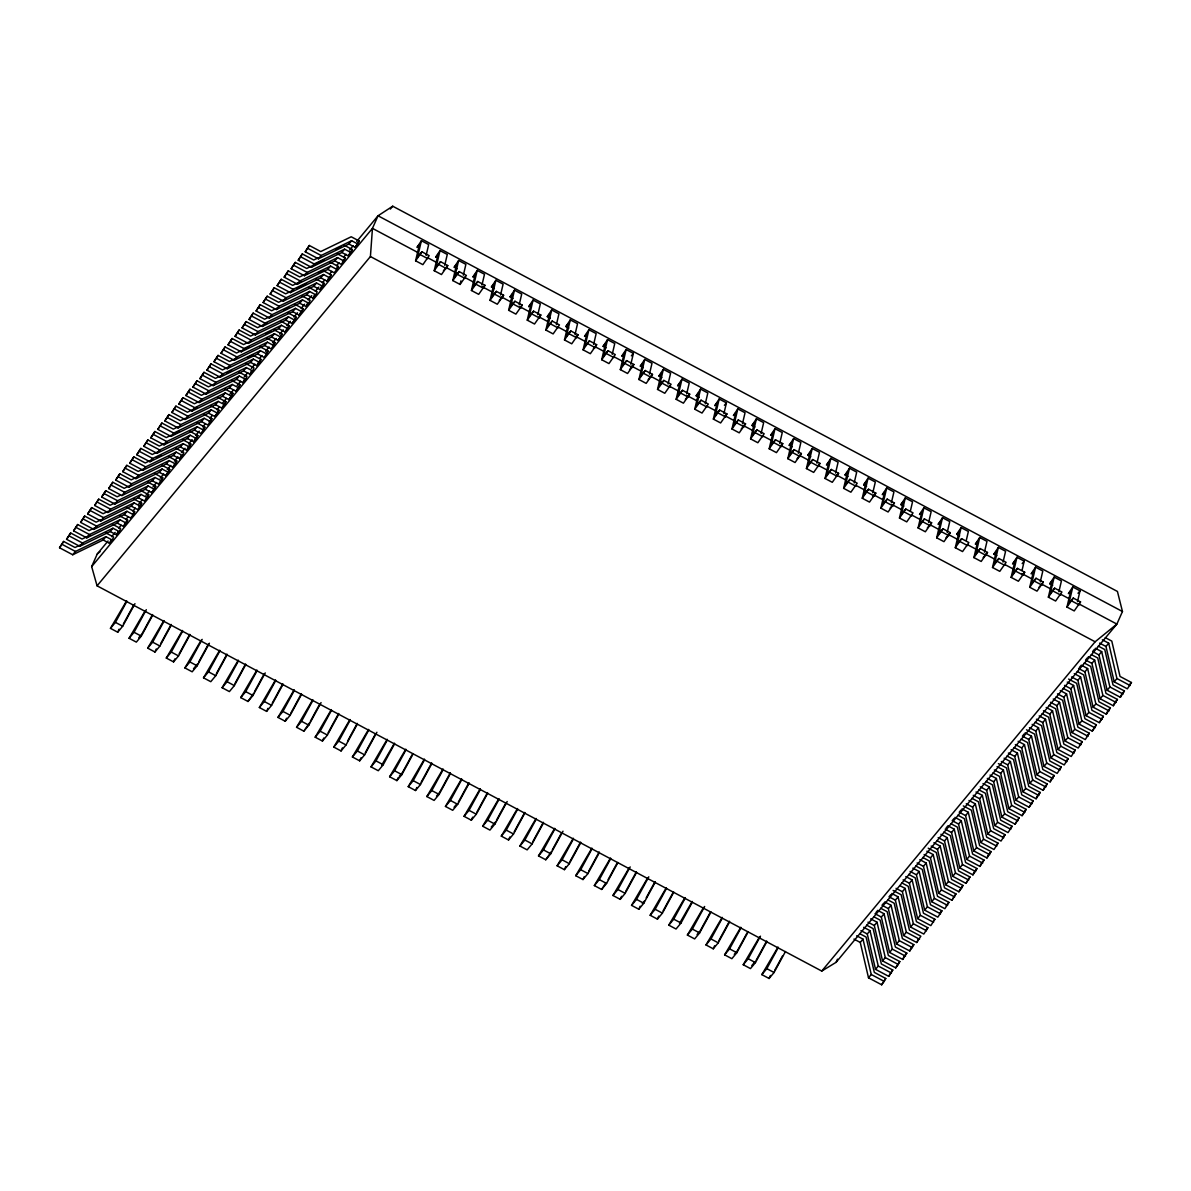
<?xml version="1.0" encoding="UTF-8"?>
<svg xmlns="http://www.w3.org/2000/svg" width="1191" height="1191" viewBox="0 0 1191 1191"><rect width="100%" height="100%" fill="white"/><g stroke="black" fill="none" stroke-linecap="round" stroke-linejoin="round"><path stroke-width="1.5" d="M97.067 585.823L370.416 256.541L372.455 228.359L378.038 215.779L392.717 206.207L1117.426 591.451L1122.458 611.504L1116.875 624.084L836.082 962.328L821.76 971.067L97.067 585.823L91.662 566.603L97.245 554.009L108.068 540.982M421.406 240.701L417.594 256.988L421.912 251.792L429.162 255.648L422.865 264.655L415.599 260.799L419.411 244.527L417.029 247.4L421.406 240.701L428.671 244.572L426.125 255.41M440.015 250.601L436.204 266.873L440.521 261.678L447.771 265.548L441.474 274.555L434.209 270.699L438.02 254.412L435.638 257.286L440.015 250.601L447.28 254.457L444.734 265.31M463.344 275.195L465.889 264.357L458.624 260.487L454.813 276.774L459.13 271.578L466.381 275.434L460.083 284.441L452.818 280.585L456.629 264.313L454.247 267.186L457.15 268.734M460.083 284.441L460.932 280.823M477.234 270.387L473.423 286.659L477.74 281.478L485.005 285.334L478.693 294.341L471.428 290.485L475.239 274.198L472.857 277.071L477.234 270.387L484.499 274.243L481.953 285.096M500.562 294.996L503.108 284.143L495.843 280.272L492.047 296.559L496.349 291.363L503.614 295.219L497.302 304.226L490.037 300.37L493.848 284.098L491.466 286.971L494.369 288.52M519.172 304.881L521.718 294.028L514.467 290.172L510.656 306.444L514.959 301.263L522.224 305.119L515.911 314.126L508.646 310.27L512.458 293.983L510.076 296.857L512.979 298.405M533.077 300.072L529.266 316.344L533.568 311.149L540.833 315.005L534.521 324.012L527.256 320.156L531.067 303.884L528.685 306.757L533.077 300.072L540.327 303.928L537.796 314.781M556.405 324.667L558.936 313.814L551.686 309.958L547.875 326.23L552.177 321.049L559.442 324.905L553.13 333.912L545.88 330.056L549.676 313.769L547.294 316.657L550.197 318.191M575.015 334.567L577.546 323.714L570.295 319.858L566.484 336.13L570.787 330.934L578.052 334.79L571.74 343.797L564.489 339.941L568.301 323.669L565.904 326.542L568.807 328.091M588.905 329.743L585.094 346.015L589.396 340.834L596.661 344.69L590.349 353.697L583.099 349.841L586.91 333.554L584.513 336.443L588.905 329.743L596.155 333.599L593.624 344.452M612.234 354.352L614.764 343.499L607.514 339.643L603.703 355.915L608.02 350.72L615.271 354.576L608.958 363.583L601.708 359.727L605.519 343.455L603.122 346.328L606.025 347.876M626.124 349.529L622.312 365.816L626.63 360.62L633.88 364.476L627.568 373.483L620.317 369.627L624.129 353.355L621.732 356.228L626.124 349.529L633.389 353.385L630.843 364.238M649.452 374.138L651.998 363.285L644.733 359.429L640.922 375.701L645.239 370.505L652.489 374.361L646.177 383.383L638.927 379.512L642.738 363.24L640.356 366.113L643.259 367.662M668.062 384.023L670.607 373.17L663.342 369.314L659.531 385.601L663.849 380.405L671.099 384.261L664.801 393.268L657.536 389.412L661.347 373.14L658.965 376.014L661.868 377.547M681.952 379.214L678.141 395.486L682.458 390.291L689.708 394.161L683.411 403.168L676.146 399.298L679.957 383.026L677.575 385.899L681.952 379.214L689.217 383.07L686.671 393.923M705.28 403.809L707.826 392.956L700.561 389.1L696.75 405.387L701.067 400.191L708.317 404.047L702.02 413.054L694.755 409.198L698.566 392.926L696.184 395.799L699.087 397.332M719.17 399L715.359 415.272L719.677 410.076L726.942 413.947L720.629 422.954L713.364 419.098L717.176 402.811L714.794 405.684L719.17 399L726.436 402.856L723.89 413.709M737.78 408.885L733.984 425.172L738.286 419.976L745.551 423.832L739.239 432.839L731.974 428.983L735.785 412.711L733.403 415.585L737.78 408.885L745.045 412.756L742.499 423.594M761.109 433.494L763.654 422.641L756.404 418.785L752.593 435.057L756.895 429.877L764.16 433.732L757.848 442.739L750.583 438.884L754.394 422.597L752.012 425.47L754.915 427.018M775.013 428.671L771.202 444.958L775.505 439.762L782.77 443.618L776.458 452.625L769.192 448.769L773.004 432.497L770.622 435.37L775.013 428.671L782.264 432.541L779.733 443.394M798.342 453.28L800.873 442.427L793.623 438.571L789.812 454.843L794.114 449.662L801.379 453.518L795.067 462.525L787.817 458.669L791.613 442.382L789.231 445.255L792.134 446.804M816.952 463.18L819.482 452.327L812.232 448.471L808.421 464.743L812.724 459.547L819.989 463.403L813.676 472.41L806.426 468.554L810.237 452.282L807.84 455.156L810.743 456.704M830.842 458.356L827.03 474.628L831.333 469.448L838.598 473.303L832.286 482.31L825.035 478.454L828.847 462.168L826.45 465.056L830.842 458.356L838.092 462.212L835.561 473.065M854.17 482.965L856.701 472.112L849.451 468.257L845.64 484.529L849.957 479.333L857.207 483.189L850.895 492.196L843.645 488.34L847.456 472.068L845.059 474.941L847.962 476.489M872.78 492.851L875.325 481.998L868.06 478.142L864.249 494.414L868.567 489.233L875.817 493.089L869.504 502.096L862.254 498.24L866.065 481.953L863.669 484.841L866.572 486.375M886.67 488.042L882.859 504.314L887.176 499.118L894.426 502.974L888.114 511.981L880.864 508.125L884.675 491.853L882.293 494.727L886.67 488.042L893.935 491.898L891.389 502.751M910.43 510.835L912.544 501.783L905.279 497.927L901.468 514.214L905.785 509.019L913.035 512.874L906.738 521.881L899.473 518.025L903.284 501.753L900.902 504.627L903.805 506.16M923.888 507.828L920.077 524.1L924.395 518.904L931.645 522.76L925.347 531.781L918.082 527.911L921.894 511.639L919.512 514.512L923.888 507.828L931.154 511.683L928.608 522.536M942.498 517.713L938.687 534L943.004 528.804L950.254 532.66L943.957 541.667L936.692 537.811L940.503 521.539L938.121 524.412L942.498 517.713L949.763 521.569L947.217 532.422M966.258 540.506L968.372 531.469L961.107 527.613L957.296 543.885L961.613 538.689L968.878 542.56L962.566 551.567L955.301 547.696L959.112 531.424L956.73 534.297L959.633 535.846M979.717 537.498L975.92 553.785L980.223 548.589L987.488 552.445L981.176 561.452L973.91 557.596L977.722 541.324L975.34 544.198L979.717 537.498L986.982 541.354L984.436 552.207M1003.045 562.107L1005.591 551.254L998.341 547.398L994.53 563.671L998.832 558.475L1006.097 562.346L999.785 571.352L992.52 567.497L996.331 551.21L993.949 554.083L996.852 555.631M1016.95 557.284L1013.139 573.571L1017.442 568.375L1024.707 572.231L1018.394 581.238L1011.129 577.382L1014.94 561.11L1012.558 563.983L1016.95 557.284L1024.2 561.155L1022.086 570.191M1035.56 567.184L1031.748 583.456L1036.051 578.275L1043.316 582.131L1037.004 591.138L1029.753 587.282L1033.55 570.995L1031.168 573.868L1035.56 567.184L1042.81 571.04L1040.279 581.893M1058.888 591.793L1061.419 580.94L1054.169 577.069L1050.358 593.356L1054.66 588.16L1061.925 592.016L1055.613 601.023L1048.363 597.167L1052.174 580.895L1049.777 583.769L1052.68 585.317M1072.778 586.969L1068.967 603.241L1073.27 598.061L1080.535 601.917L1074.222 610.923L1066.972 607.068L1070.783 590.781L1068.387 593.654L1072.778 586.969L1080.029 590.825L1077.498 601.678M105.508 532.734L113.592 537.022L112.252 540.044L105.925 536.679L103.185 539.985L72.725 554.768L59.55 547.756L63.629 541.443L75.048 547.518L83.072 543.617M59.55 547.756L63.629 541.443M112.535 524.278L120.604 528.566L119.279 531.588L112.951 528.223L110.212 531.528L79.752 546.312L66.577 539.3L70.641 532.987L82.075 539.061L90.084 535.161M66.577 539.3L70.641 532.987M119.547 515.822L127.631 520.11L126.291 523.132L119.963 519.767L117.224 523.072L86.764 537.856L73.589 530.844L77.668 524.531L89.087 530.605L97.111 526.705M73.589 530.844L77.668 524.531M126.574 507.366L134.643 511.654L133.318 514.676L126.99 511.311L124.251 514.616L93.791 529.399L80.616 522.387L84.68 516.075L96.114 522.149L100.922 519.812M80.616 522.387L84.68 516.075M133.586 498.91L141.669 503.197L140.33 506.22L134.002 502.855L131.263 506.16L100.803 520.943L87.628 513.931L91.707 507.619L103.126 513.693L107.934 511.356M87.628 513.931L91.707 507.619M140.612 490.454L148.696 494.741L147.356 497.764L141.029 494.399L138.29 497.704L107.83 512.487L94.655 505.475L98.719 499.163L110.153 505.237L114.961 502.9M94.655 505.475L98.719 499.163M147.624 481.998L155.708 486.285L154.368 489.307L148.041 485.943L145.302 489.248L114.842 504.031L101.667 497.019L105.746 490.707L117.165 496.781L120.38 495.218M101.667 497.019L105.746 490.707M154.651 473.542L162.735 477.829L161.395 480.851L155.068 477.487L152.329 480.792L121.869 495.575L108.694 488.563L112.758 482.251L124.192 488.325L130.608 485.213M108.694 488.563L112.758 482.251M161.678 465.085L169.747 469.373L168.407 472.395L162.08 469.031L159.341 472.336L128.881 487.119L115.706 480.107L119.785 473.795L131.204 479.869L137.62 476.757M115.706 480.107L119.785 473.795M168.69 456.629L176.774 460.917L175.434 463.939L169.107 460.575L166.368 463.88L135.908 478.663L122.733 471.651L126.812 465.339L138.23 471.413L144.647 468.301M122.733 471.651L126.812 465.339M175.717 448.173L183.786 452.461L182.446 455.483L176.119 452.118L173.38 455.424L142.92 470.207L129.745 463.195L133.824 456.882L145.257 462.957L153.267 459.056M129.745 463.195L133.824 456.882M182.729 439.717L190.813 444.005L189.473 447.027L183.146 443.662L180.407 446.967L149.947 461.751L136.771 454.739L140.851 448.426L152.269 454.5L160.279 450.6M136.771 454.739L140.851 448.426M189.756 431.261L197.825 435.549L196.485 438.571L190.158 435.206L187.419 438.511L156.959 453.295L143.783 446.283L147.863 439.97L159.296 446.044L167.306 442.144M143.783 446.283L147.863 439.97M196.768 422.805L204.852 427.093L203.512 430.115L197.185 426.75L194.446 430.055L163.986 444.839L150.81 437.826L154.89 431.514L166.308 437.588L171.117 435.251M150.81 437.826L154.89 431.514M203.795 414.349L211.864 418.637L210.524 421.659L204.197 418.294L201.458 421.599L170.998 436.382L157.822 429.37L161.902 423.058L173.335 429.132L178.144 426.795M157.822 429.37L161.902 423.058M103.185 539.985L109.512 543.349L110.852 540.327M210.807 405.893L218.891 410.18L217.551 413.203L211.224 409.838L208.485 413.143L178.025 427.926L164.849 420.914L168.928 414.602L180.347 420.676L185.156 418.339M164.849 420.914L168.928 414.602M110.212 531.528L116.539 534.893L117.879 531.871M217.834 397.437L225.903 401.724L224.563 404.746L218.236 401.382L215.497 404.687L185.037 419.47L171.861 412.458L175.94 406.146L187.374 412.22L196.991 407.545M171.861 412.458L175.94 406.146M117.224 523.072L123.551 526.437L124.891 523.415M224.846 388.981L232.93 393.268L231.59 396.29L225.263 392.926L222.523 396.231L192.064 411.014L178.888 404.002L182.967 397.69L194.386 403.764L200.803 400.652M178.888 404.002L182.967 397.69M231.873 380.524L239.942 384.812L238.602 387.834L232.275 384.47L229.535 387.775L199.076 402.558L185.9 395.546L189.979 389.234L201.413 395.308L207.815 392.196M185.9 395.546L189.979 389.234M238.885 372.068L246.969 376.356L245.629 379.378L239.302 376.014L236.562 379.319L206.103 394.102L192.927 387.09L197.006 380.778L208.425 386.852L214.842 383.74M192.927 387.09L197.006 380.778M138.29 497.704L144.617 501.069L148.696 494.741M245.912 363.612L253.981 367.9L252.641 370.922L246.314 367.557L243.589 370.863L213.129 385.646L199.939 378.634L204.018 372.321L215.452 378.396L223.461 374.495M199.939 378.634L204.018 372.321M145.302 489.248L151.629 492.612L155.708 486.285M248.115 357.494L252.924 355.156L261.008 359.444L259.668 362.466L253.341 359.101L250.601 362.406L220.141 377.19L206.966 370.178L211.045 363.865L222.464 369.939L230.488 366.039M206.966 370.178L211.045 363.865M152.329 480.792L158.656 484.156L162.735 477.829M259.951 346.7L268.02 350.988L266.695 354.01L260.353 350.645L257.628 353.95L227.168 368.734L213.993 361.722L218.057 355.409L229.491 361.483L237.5 357.583M213.993 361.722L218.057 355.409M159.341 472.336L165.668 475.7L169.747 469.373M266.963 338.244L275.047 342.532L273.707 345.554L267.38 342.189L264.64 345.494L234.18 360.278L221.005 353.265L225.084 346.953L236.503 353.027L241.311 350.69M221.005 353.265L225.084 346.953M166.368 463.88L172.695 467.244L176.774 460.917M273.99 329.788L282.059 334.076L280.734 337.098L274.406 333.733L271.667 337.038L241.207 351.821L228.032 344.809L232.096 338.497L243.53 344.571L248.338 342.234M228.032 344.809L232.096 338.497M173.38 455.424L179.707 458.788L181.047 455.766M281.002 321.332L289.085 325.619L287.746 328.642L281.418 325.277L278.679 328.582L248.219 343.365L235.044 336.353L239.123 330.041L250.542 336.115L255.35 333.778M235.044 336.353L239.123 330.041M180.407 446.967L186.734 450.332L188.074 447.31M288.028 312.876L296.112 317.163L294.772 320.185L288.445 316.821L285.706 320.126L255.246 334.909L242.071 327.897L246.135 321.585L257.569 327.659L267.186 322.984M242.071 327.897L246.135 321.585M134.97 603.658L122.688 626.228L117.73 632.213L110.465 628.357L126.633 600.8M187.419 438.511L193.746 441.876L195.086 438.854M295.04 304.42L303.124 308.707L301.785 311.729L295.457 308.365L292.718 311.67L262.258 326.453L249.083 319.441L253.162 313.129L264.581 319.203L270.997 316.091M249.083 319.441L253.162 313.129M302.067 295.964L310.151 300.251L308.811 303.273L302.484 299.909L299.745 303.214L269.285 317.997L256.11 310.985L260.174 304.673L271.608 310.747L278.024 307.635M256.11 310.985L260.174 304.673M309.079 287.507L317.163 291.795L315.823 294.817L309.496 291.453L306.757 294.758L276.297 309.541L263.122 302.529L267.201 296.217L278.62 302.291L285.036 299.179M117.73 632.213L119.055 629.205M263.122 302.529L267.201 296.217M208.485 413.143L214.812 416.508L218.891 410.18M316.106 279.051L324.19 283.339L322.85 286.361L316.523 282.996L313.784 286.302L283.324 301.085L270.149 294.073L274.228 287.76L285.646 293.835L293.656 289.949M270.149 294.073L274.228 287.76M215.497 404.687L221.824 408.051L225.903 401.724M318.31 272.933L323.133 270.595L331.202 274.883L329.862 277.905L323.535 274.54L320.796 277.845L290.336 292.629L277.161 285.617L281.24 279.304L292.673 285.378L300.683 281.493M277.161 285.617L281.24 279.304M222.523 396.231L228.851 399.595L232.93 393.268M330.145 262.139L338.229 266.427L336.889 269.449L330.562 266.084L327.823 269.389L297.363 284.173L284.187 277.161L288.267 270.848L299.685 276.922L307.695 273.037M284.187 277.161L288.267 270.848M229.535 387.775L235.878 391.139L239.942 384.812M337.172 253.683L345.241 257.971L343.901 260.993L337.574 257.628L334.835 260.933L304.375 275.716L291.2 268.704L295.279 262.392L306.712 268.466L311.521 266.129M291.2 268.704L295.279 262.392M152.701 615.166L141.297 636.128L136.34 642.113L129.075 638.257L145.242 610.685M236.562 379.319L242.89 382.683L244.229 379.661M344.184 245.227L352.268 249.514L350.928 252.537L344.601 249.172L341.862 252.477L311.402 267.26L298.226 260.248L302.306 253.936L313.724 260.01L318.533 257.673M298.226 260.248L302.306 253.936M243.589 370.863L249.916 374.227L251.241 371.205M305.238 251.792L309.318 245.48L320.751 251.554L351.211 236.771L359.28 241.058L355.201 247.386L348.874 244.021L318.414 258.804L305.238 251.792L309.318 245.48M250.601 362.406L256.928 365.771L258.268 362.749M271.667 337.038L277.994 340.403L282.059 334.076M278.679 328.582L285.006 331.947L289.085 325.619M171.31 625.052L159.922 646.013L154.949 652.013L147.684 648.142L163.852 620.585M285.706 320.126L292.033 323.49L296.112 317.163M292.718 311.67L299.045 315.034L303.124 308.707M299.745 303.214L306.072 306.578L307.412 303.556M154.949 652.013L156.289 648.991M306.757 294.758L313.084 298.122L314.424 295.1M313.784 286.302L320.111 289.666L321.451 286.644M320.796 277.845L327.123 281.21L328.463 278.188M189.92 634.952L178.531 655.913L173.558 661.898L166.293 658.042L182.461 630.486M341.862 252.477L348.189 255.842L352.268 249.514M355.201 247.386L359.28 241.058M173.558 661.898L174.898 658.876M209.408 643.229L197.14 665.799L192.168 671.798L184.903 667.928L201.071 640.371M227.139 654.737L215.75 675.699L210.777 681.684L203.512 677.828L219.68 650.271M245.748 664.623L234.359 685.599L229.387 691.584L222.121 687.713L238.289 660.156M415.599 260.799L421.912 251.792M265.236 672.915L252.968 695.484L247.996 701.469L240.746 697.613L256.914 670.057M434.209 270.699L440.521 261.678M247.996 701.469L253.653 693.266M282.967 684.423L271.578 705.385L266.605 711.369L259.355 707.514L275.523 679.942M454.247 267.186L458.624 260.487M452.818 280.585L459.13 271.578M266.605 711.369L267.945 708.347M301.591 694.308L290.187 715.27L285.215 721.255L277.965 717.399L294.132 689.842M471.428 290.485L477.74 281.478M285.215 721.255L286.555 718.233M491.466 286.971L495.843 280.272M321.064 702.586L308.797 725.17L303.824 731.155L296.574 727.299L312.742 699.727M490.037 300.37L496.349 291.363M303.824 731.155L309.481 722.937M510.076 296.857L514.467 290.172M338.81 714.094L327.406 735.055L322.433 741.04L315.183 737.184L331.351 709.628M508.646 310.27L514.959 301.263M322.433 741.04L323.773 738.018M357.419 723.994L346.015 744.956L341.043 750.94L333.793 747.085L349.96 719.513M527.256 320.156L533.568 311.149M341.043 750.94L342.383 747.918M547.294 316.657L551.686 309.958M376.907 732.271L364.625 754.841L359.667 760.826L352.402 756.97L368.57 729.413M545.88 330.056L552.177 321.049M359.667 760.826L360.992 757.804M565.904 326.542L570.295 319.858M394.638 743.78L383.234 764.741L378.276 770.726L371.011 766.87L387.179 739.298M564.489 339.941L570.787 330.934M413.247 753.665L401.858 774.626L396.886 780.611L389.621 776.755L405.789 749.199M583.099 349.841L589.396 340.834M396.886 780.611L398.226 777.604M603.122 346.328L607.514 339.643M431.857 763.565L420.468 784.527L415.495 790.511L408.23 786.655L424.398 759.084M601.708 359.727L608.02 350.72M415.495 790.511L416.835 787.489M450.466 773.45L439.077 794.412L434.105 800.412L426.84 796.541L443.007 768.984M620.317 369.627L626.63 360.62M640.356 366.113L644.733 359.429M469.075 783.35L457.686 804.312L452.714 810.297L445.449 806.441L461.617 778.884M638.927 379.512L645.239 370.505M487.685 793.236L476.296 814.197L471.323 820.197L464.058 816.326L480.226 788.77M658.965 376.014L663.342 369.314M657.536 389.412L663.849 380.405M471.323 820.197L472.663 817.175M507.172 801.528L494.905 824.098L489.933 830.082L482.683 826.226L498.85 798.67M676.146 399.298L682.458 390.291M696.184 395.799L700.561 389.1M524.903 813.021L513.515 833.998L508.542 839.983L501.292 836.112L517.46 808.555M694.755 409.198L701.067 400.191M508.542 839.983L509.882 836.96M543.528 822.921L532.124 843.883L527.151 849.868L519.901 846.012L536.069 818.455M713.364 419.098L719.677 410.076M563.001 831.199L550.733 853.783L545.761 859.768L538.511 855.912L554.678 828.341M731.974 428.983L738.286 419.976M545.761 859.768L551.418 851.55M752.012 425.47L756.404 418.785M580.746 842.707L569.343 863.669L564.37 869.653L557.12 865.797L573.288 838.241M750.583 438.884L756.895 429.877M564.37 869.653L565.71 866.631M599.356 852.607L587.952 873.569L582.98 879.553L575.729 875.698L591.897 848.126M769.192 448.769L775.505 439.762M582.98 879.553L584.319 876.531M789.231 445.255L793.623 438.571M617.965 862.492L606.561 883.454L601.604 889.439L594.339 885.583L610.507 858.026M787.817 458.669L794.114 449.662M601.604 889.439L606.174 882.531M807.84 455.156L812.232 448.471M636.575 872.393L625.171 893.354L620.213 899.339L612.948 895.483L629.116 867.911M806.426 468.554L812.724 459.547M620.213 899.339L621.553 896.317M655.184 882.278L643.795 903.24L638.823 909.224L631.558 905.368L647.725 877.812M825.035 478.454L831.333 469.448M638.823 909.224L640.163 906.202M845.059 474.941L849.451 468.257M673.793 892.178L662.404 913.14L657.432 919.124L650.167 915.269L666.335 887.697M843.645 488.34L849.957 479.333M657.432 919.124L658.772 916.102M692.403 902.063L681.014 923.025L676.041 929.01L668.776 925.154L684.944 897.597M863.669 484.841L868.06 478.142M862.254 498.24L868.567 489.233M711.012 911.964L699.623 932.925L694.651 938.91L687.386 935.054L703.553 907.482M880.864 508.125L887.176 499.118M900.902 504.627L905.279 497.927M729.621 921.849L718.233 942.81L713.26 948.81L705.995 944.939L722.163 917.383M899.473 518.025L905.785 509.019M713.26 948.81L714.6 945.788M748.231 931.749L736.842 952.711L731.87 958.695L724.619 954.84L740.787 927.283M918.082 527.911L924.395 518.904M766.84 941.634L755.451 962.596L750.479 968.596L743.229 964.725L759.396 937.168M936.692 537.811L943.004 528.804M956.73 534.297L961.107 527.613M785.465 951.535L774.061 972.496L769.088 978.481L761.838 974.625L778.006 947.068M955.301 547.696L961.613 538.689M769.088 978.481L770.428 975.459M973.91 557.596L980.223 548.589M993.949 554.083L998.341 547.398M992.52 567.497L998.832 558.475M836.082 962.328L837.481 959.187M1011.129 577.382L1017.442 568.375M1029.753 587.282L1036.051 578.275M1049.777 583.769L1054.169 577.069M1048.363 597.167L1054.66 588.16M853.932 939.074L860.259 942.438L868.507 977.796L881.682 984.793L885.762 978.481L874.328 972.407L866.095 937.049L859.634 933.61M881.682 984.793L885.762 978.481M860.959 930.618L867.286 933.982L875.519 969.34L888.694 976.337L892.774 970.025L881.355 963.951L873.107 928.593L866.646 925.154M888.694 976.337L892.774 970.025M867.971 922.162L874.298 925.526L882.546 960.884L895.721 967.881L899.8 961.569L888.367 955.495L880.134 920.137L873.673 916.698M895.721 967.881L899.8 961.569M874.998 913.705L881.325 917.07L889.558 952.428L902.733 959.425L904.073 956.403M902.733 959.425L906.813 953.113L895.394 947.039L887.146 911.681L880.685 908.242M883.841 903.046L882.01 905.249L888.337 908.614L896.585 943.972L909.76 950.969L911.1 947.947M909.76 950.969L913.839 944.657L902.406 938.582L894.173 903.225L887.712 899.786M890.853 894.59L889.037 896.793L895.364 900.158L903.597 935.516L916.772 942.513L918.112 939.491M916.772 942.513L920.851 936.2L909.433 930.126L901.185 894.769L893.116 890.466M1066.972 607.068L1073.27 598.061M896.049 888.337L902.376 891.702L910.624 927.06L923.799 934.057L927.878 927.744L916.445 921.67L908.212 886.312L901.751 882.873M903.076 879.881L909.403 883.246L917.636 918.603L930.826 925.601L934.89 919.288L923.472 913.214L915.224 877.856L908.763 874.417M910.088 871.425L916.415 874.79L924.663 910.147L937.838 917.144L941.917 910.832L930.484 904.758L922.251 869.4L915.79 865.961M917.115 862.969L923.442 866.333L931.69 901.691L944.865 908.688L948.929 902.376L937.511 896.302L929.263 860.944L922.802 857.505M924.127 854.513L930.454 857.877L938.702 893.235L951.877 900.232L955.956 893.92L944.523 887.846L936.29 852.488L928.206 848.186M951.877 900.232L955.956 893.92M931.154 846.057L937.481 849.421L945.728 884.779L958.904 891.776L962.968 885.464L951.549 879.39L943.302 844.032L936.841 840.593M958.904 891.776L962.968 885.464M938.166 837.601L944.493 840.965L952.74 876.323L965.916 883.32L969.995 877.008L958.561 870.934L950.329 835.576L943.868 832.137M965.916 883.32L969.995 877.008M945.192 829.144L951.52 832.509L959.767 867.867L972.943 874.864L974.283 871.842M972.943 874.864L977.007 868.552L965.588 862.478L957.341 827.12L950.88 823.681M954.036 818.485L952.219 820.688L958.547 824.053L966.779 859.411L979.955 866.408L981.295 863.386M979.955 866.408L984.034 860.096L972.615 854.021L964.368 818.664L957.906 815.225M961.063 810.029L959.231 812.232L965.559 815.597L973.806 850.955L986.982 857.952L988.322 854.93M986.982 857.952L991.061 851.639L979.627 845.565L971.38 810.208L963.311 805.92M966.258 803.776L972.585 807.141L980.818 842.499L993.994 849.496L998.073 843.183L986.654 837.109L978.407 801.751L971.945 798.312M973.27 795.32L979.597 798.685L987.845 834.042L1001.021 841.04L1005.1 834.727L993.666 828.653L985.419 793.295L978.957 789.856M980.297 786.864L986.624 790.228L994.857 825.586L1008.033 832.583L1012.112 826.271L1000.693 820.197L992.445 784.839L985.984 781.4M987.309 778.408L993.636 781.772L1001.884 817.13L1015.06 824.127L1019.139 817.815L1007.705 811.741L999.472 776.383L992.996 772.944M1015.06 824.127L1019.139 817.815M994.336 769.952L1000.663 773.316L1008.896 808.674L1022.072 815.671L1026.151 809.359L1014.732 803.285L1006.484 767.927L998.4 763.639M1022.072 815.671L1026.151 809.359M1001.348 761.496L1007.675 764.86L1015.923 800.218L1029.098 807.215L1033.178 800.903L1021.744 794.829L1013.511 759.471L1007.05 756.032M1029.098 807.215L1033.178 800.903M1008.375 753.04L1014.702 756.404L1022.935 791.762L1036.11 798.759L1037.45 795.737M1036.11 798.759L1040.19 792.447L1028.771 786.373L1020.523 751.015L1014.062 747.576M1015.387 744.583L1021.714 747.948L1029.962 783.306L1043.137 790.303L1044.477 787.281M1043.137 790.303L1047.217 783.991L1035.783 777.917L1027.55 742.559L1021.089 739.12M1024.23 733.924L1022.414 736.127L1028.741 739.492L1036.974 774.85L1050.149 781.847L1051.489 778.825M1050.149 781.847L1054.229 775.535L1042.81 769.46L1034.562 734.103L1026.493 729.815M1029.426 727.671L1035.753 731.036L1044.001 766.394L1057.176 773.391L1061.255 767.078L1049.822 761.004L1041.589 725.647L1035.128 722.208M1036.453 719.215L1042.78 722.58L1051.013 757.938L1064.188 764.935L1068.267 758.622L1056.849 752.548L1048.601 717.19L1042.14 713.751M1043.465 710.759L1049.792 714.124L1058.04 749.481L1071.215 756.479L1075.294 750.166L1063.861 744.092L1055.628 708.734L1049.167 705.295M1050.492 702.303L1056.819 705.668L1065.052 741.025L1078.242 748.022L1082.306 741.71L1070.888 735.636L1062.64 700.278L1056.179 696.839M1057.504 693.847L1063.831 697.211L1072.079 732.569L1085.254 739.566L1089.333 733.254L1077.9 727.18L1069.667 691.822L1063.206 688.383M1064.531 685.391L1070.858 688.755L1079.106 724.113L1092.281 731.11L1096.345 724.798L1084.927 718.724L1076.679 683.366L1068.61 679.078M1092.281 731.11L1096.345 724.798M1071.543 676.935L1077.87 680.299L1086.118 715.657L1099.293 722.654L1103.372 716.342L1091.939 710.268L1083.706 674.91L1077.245 671.471M1099.293 722.654L1103.372 716.342M1078.57 668.479L1084.897 671.843L1093.144 707.201L1106.32 714.198L1107.66 711.176M1106.32 714.198L1110.384 707.886L1098.965 701.812L1090.718 666.454L1084.257 663.015M1087.413 657.819L1085.582 660.022L1091.909 663.387L1100.156 698.745L1113.332 705.742L1114.672 702.72M1113.332 705.742L1117.411 699.43L1105.977 693.356L1097.745 657.998L1091.284 654.559M1094.44 649.363L1092.609 651.566L1098.936 654.931L1107.183 690.289L1120.359 697.286L1121.699 694.279M1120.359 697.286L1124.423 690.974L1113.004 684.899L1104.757 649.542L1098.296 646.103M1099.621 643.11L1105.963 646.475L1114.195 681.833L1127.371 688.83L1131.45 682.517L1120.031 676.443L1111.784 641.086L1105.322 637.647M110.465 628.357L115.438 622.372L126.827 601.41M123.373 624.01L133.898 604.656M129.075 638.257L134.047 632.272L146.314 609.688M152.508 614.556L141.982 633.895L138.751 637.795M147.684 648.142L152.656 642.157L164.045 621.196M160.591 643.795L171.117 624.441M166.293 658.042L171.266 652.058L182.67 631.096M179.201 653.68L189.726 634.341M184.903 667.928L189.875 661.943L202.157 639.373M198.689 661.973L208.336 644.227M203.512 677.828L208.485 671.843L219.888 650.881M216.42 673.466L226.945 654.127M222.121 687.713L227.094 681.728L238.498 660.767M235.029 683.366L245.554 664.012M240.746 697.613L245.703 691.629L257.107 670.667M254.517 691.643L264.164 673.912M259.355 707.514L264.313 701.514L275.716 680.552M272.263 703.152L282.773 683.798M277.965 717.399L282.937 711.414L294.326 690.452M290.872 713.052L301.383 693.698M296.574 727.299L301.546 721.299L312.935 700.338M310.36 721.329L319.114 705.206M315.183 737.184L320.156 731.2L331.545 710.238M328.091 732.837L338.601 713.483M333.793 747.085L338.765 741.1L350.154 720.138M347.578 741.115L357.211 723.369M352.402 756.97L357.374 750.985L368.763 730.023M365.309 752.623L374.957 734.877M371.011 766.87L375.984 760.885L387.373 739.924M394.444 743.169L381.76 765.113M389.621 776.755L394.593 770.771L405.982 749.809M412.175 754.662L402.528 772.408L399.298 776.294M408.23 786.655L413.203 780.671L424.606 759.709M421.138 782.293L431.663 762.955M426.84 796.541L431.812 790.556L443.216 769.594M450.272 772.84L439.747 792.194L436.516 796.079M445.449 806.441L450.421 800.456L461.825 779.495M458.356 802.079L468.882 782.74M464.058 816.326L469.031 810.342L480.435 789.38M476.966 811.979L487.491 792.625M482.683 826.226L487.64 820.242L499.044 799.28M496.453 820.257L505.222 804.133M501.292 836.112L506.249 830.127L517.653 809.165M514.199 831.765L524.71 812.411M519.901 846.012L524.874 840.027L536.263 819.066M532.809 841.665L543.319 822.311M538.511 855.912L543.483 849.912L554.872 828.951M552.296 849.942L561.05 833.819M557.12 865.797L562.092 859.813L573.481 838.851M570.027 861.45L580.538 842.097M575.729 875.698L580.702 869.698L592.091 848.736M588.637 871.336L599.147 851.982M594.339 885.583L599.311 879.598L610.7 858.637M608.125 879.613L616.893 863.49M612.948 895.483L617.921 889.498L630.188 866.914M625.856 891.121L636.381 871.767M631.558 905.368L636.53 899.384L648.797 876.814M646.222 897.791L654.99 881.668M650.167 915.269L655.139 909.284L666.543 888.322M663.074 910.907L672.721 893.176M668.776 925.154L673.749 919.169L685.153 898.208M692.209 901.453L679.54 923.397M687.386 935.054L692.358 929.069L704.64 906.485M709.94 912.961L700.293 930.692L697.063 934.593M705.995 944.939L710.967 938.955L722.371 917.993M718.902 940.592L729.428 921.238M724.619 954.84L729.577 948.855L740.981 927.893M747.159 932.747L737.527 950.478L734.281 954.378M743.229 964.725L748.186 958.74L760.468 936.171M756.136 960.378L766.647 941.024M761.838 974.625L766.81 968.64L778.199 947.679M774.745 970.263L782.636 955.763M72.725 554.768L75.465 551.463L105.925 536.679M79.752 546.312L82.477 543.007L112.951 528.223M86.764 537.856L89.504 534.551L119.963 519.767M93.791 529.399L96.531 526.094L126.99 511.311M100.803 520.943L103.543 517.638L134.002 502.855M107.83 512.487L110.569 509.182L141.029 494.399M114.842 504.031L117.581 500.726L148.041 485.943M121.869 495.575L124.608 492.27L155.068 477.487M128.881 487.119L131.62 483.814L162.08 469.031M135.908 478.663L138.647 475.358L169.107 460.575M142.92 470.207L145.659 466.902L176.119 452.118M149.947 461.751L152.686 458.446L183.146 443.662M156.959 453.295L159.698 449.99L190.158 435.206M163.986 444.839L166.725 441.533L197.185 426.75M170.998 436.382L173.737 433.077L204.197 418.294M178.025 427.926L180.764 424.621L211.224 409.838M185.037 419.47L187.776 416.165L218.236 401.382M192.064 411.014L194.803 407.709L225.263 392.926M199.076 402.558L201.815 399.253L232.275 384.47M206.103 394.102L208.842 390.797L239.302 376.014M213.129 385.646L215.854 382.341L246.314 367.557M220.141 377.19L222.881 373.885L253.341 359.101M227.168 368.734L229.893 365.429L260.353 350.645M234.18 360.278L236.92 356.972L267.38 342.189M241.207 351.821L243.932 348.516L274.406 333.733M248.219 343.365L250.959 340.06L281.418 325.277M255.246 334.909L257.985 331.604L288.445 316.821M262.258 326.453L264.998 323.148L295.457 308.365M269.285 317.997L272.024 314.692L302.484 299.909M276.297 309.541L279.036 306.236L309.496 291.453M283.324 301.085L286.063 297.78L316.523 282.996M290.336 292.629L293.075 289.324L323.535 274.54M297.363 284.173L300.102 280.868L330.562 266.084M304.375 275.716L307.114 272.411L337.574 257.628M311.402 267.26L314.141 263.955L344.601 249.172M318.414 258.804L321.153 255.499L351.613 240.716L357.94 244.081M348.874 244.021L351.613 240.716M111.612 536.694L115.17 532.422M118.728 528.134L121.095 525.291M125.829 519.589L128.196 516.73M132.93 511.028L135.298 508.17M138.856 503.897L142.399 499.61M145.957 495.337L149.5 491.049M153.058 486.777L156.617 482.504M160.16 478.216L163.718 473.944M167.261 469.656L170.819 465.383M174.377 461.111L177.921 456.823M181.479 452.55L185.022 448.263M188.58 443.99L192.138 439.702M195.681 435.43L199.239 431.157M202.798 426.869L205.165 424.026M209.899 418.309L212.266 415.465M217 409.749L219.367 406.905M222.925 402.618L226.469 398.345M230.027 394.072L233.57 389.785M237.128 385.512L240.686 381.224M244.229 376.952L247.788 372.679M251.331 368.391L254.889 364.118M259.623 358.402L261.99 355.558M265.548 351.271L269.092 346.998M272.65 342.725L276.208 338.438M279.751 334.165L283.309 329.877M286.852 325.605L290.41 321.317M293.969 317.044L297.512 312.771M301.07 308.484L304.613 304.211M308.171 299.924L311.729 295.651M315.273 291.378L318.831 287.091M322.374 282.818L324.756 279.959M329.49 274.258L331.857 271.399M336.591 265.697L338.959 262.839M343.693 257.137L346.06 254.293M349.618 250.006L353.161 245.733M356.719 241.445L378.038 215.779L1122.458 611.504M125.799 522.313L127.631 520.11M132.826 513.857L134.643 511.654M138.93 506.503L141.669 503.197M188.982 446.208L190.813 444.005M196.009 437.752L197.825 435.549M203.021 429.296L204.852 427.093M209.125 421.942L211.864 418.637M259.176 361.647L261.008 359.444M266.203 353.191L268.02 350.988M273.215 344.735L275.047 342.532M322.359 285.542L324.19 283.339M329.386 277.086L331.202 274.883M336.398 268.63L338.229 266.427M342.502 261.276L345.241 257.971M109.512 543.349L112.252 540.044M116.539 534.893L119.279 531.588M123.551 526.437L126.291 523.132M133.318 514.676L130.578 517.981L124.251 514.616M140.33 506.22L137.59 509.525L131.263 506.16M144.617 501.069L147.356 497.764M151.629 492.612L154.368 489.307M158.656 484.156L161.395 480.851M165.668 475.7L168.407 472.395M172.695 467.244L175.434 463.939M179.707 458.788L182.446 455.483M186.734 450.332L189.473 447.027M193.746 441.876L196.485 438.571M203.512 430.115L200.773 433.42L194.446 430.055M210.524 421.659L207.785 424.964L201.458 421.599M214.812 416.508L217.551 413.203M221.824 408.051L224.563 404.746M228.851 399.595L231.59 396.29M235.878 391.139L238.602 387.834M242.89 382.683L245.629 379.378M249.916 374.227L252.641 370.922M256.928 365.771L259.668 362.466M266.695 354.01L263.955 357.315L257.628 353.95M273.707 345.554L270.967 348.859L264.64 345.494M277.994 340.403L280.734 337.098M285.006 331.947L287.746 328.642M292.033 323.49L294.772 320.185M299.045 315.034L301.785 311.729M306.072 306.578L308.811 303.273M313.084 298.122L315.823 294.817M320.111 289.666L322.85 286.361M327.123 281.21L329.862 277.905M336.889 269.449L334.15 272.754L327.823 269.389M343.901 260.993L341.162 264.298L334.835 260.933M348.189 255.842L350.928 252.537M91.662 566.603L372.455 228.359L418.369 252.775M390.35 209.065L392.717 206.207M443.469 270.729L447.771 265.548M482.846 287.924L485.005 285.334M193.508 668.776L197.81 663.581M499.297 300.415L503.614 295.219M520.065 307.71L522.224 305.119M538.674 317.61L540.833 315.005M575.893 337.395L578.052 334.79M593.431 348.576L596.661 344.69M631.349 355.841L633.389 353.385M629.577 369.672L633.88 364.476M648.187 379.557L652.489 374.361M685.406 399.342L689.708 394.161M724.396 405.297L726.436 402.856M724.783 416.537L726.942 413.947M741.234 429.028L745.551 423.832M454.054 807.275L456.213 804.684M780.611 446.223L782.77 443.618M491.273 827.06L495.59 821.864M797.062 458.699L801.379 453.518M817.83 466.009L819.989 463.403M836.439 475.894L838.598 473.303M872.586 496.975L875.817 493.089M890.124 508.17L894.426 502.974M927.342 527.955L931.645 522.76M642.306 903.612L644.465 901.021M945.952 537.856L950.254 532.66M983.17 557.641L987.488 552.445M1022.176 563.596L1024.2 561.155M1022.548 574.836L1024.707 572.231M1038.999 587.312L1043.316 582.131M751.819 965.573L755.049 961.673M1078.004 593.282L1080.029 590.825M1078.376 604.507L1080.535 601.917M821.76 971.067L1095.125 641.785L1116.875 624.084L1079.165 604.045M875.906 912.604L877.737 910.4L884.064 913.765L892.297 949.123L905.473 956.135M946.101 828.043L947.932 825.839L954.259 829.204L962.507 864.562L975.682 871.574M1079.478 667.377L1081.309 665.188L1087.636 668.553L1095.869 703.896L1109.059 710.908M860.259 942.438L862.999 939.133L856.671 935.769M867.286 933.982L870.025 930.677L863.698 927.313M874.298 925.526L877.038 922.221L870.71 918.857M881.325 917.07L884.064 913.765M888.337 908.614L891.076 905.309L884.749 901.944M895.364 900.158L898.103 896.853L891.776 893.488M902.376 891.702L905.115 888.397L900.366 885.881M909.403 883.246L912.142 879.941L905.815 876.576M916.415 874.79L919.154 871.484L912.827 868.12M923.442 866.333L926.181 863.028L919.854 859.664M930.454 857.877L933.193 854.572L926.866 851.208M937.481 849.421L940.22 846.116L933.893 842.752M944.493 840.965L947.232 837.66L940.905 834.295M951.52 832.509L954.259 829.204M958.547 824.053L961.271 820.748L954.944 817.383M965.559 815.597L968.298 812.292L961.971 808.927M972.585 807.141L975.31 803.836L968.983 800.471M979.597 798.685L982.337 795.38L976.01 792.015M986.624 790.228L989.364 786.923L983.022 783.559M993.636 781.772L996.376 778.467L990.049 775.103M1000.663 773.316L1003.403 770.011L997.075 766.647M1007.675 764.86L1010.415 761.555L1004.087 758.191M1014.702 756.404L1017.442 753.099L1011.114 749.749M1021.714 747.948L1024.454 744.643L1018.126 741.293M1028.741 739.492L1031.48 736.187L1025.153 732.837M1035.753 731.036L1038.492 727.731L1032.165 724.381M1042.78 722.58L1045.519 719.275L1039.192 715.925M1049.792 714.124L1052.531 710.819L1046.204 707.469M1056.819 705.668L1059.558 702.362L1053.231 699.013M1063.831 697.211L1066.57 693.906L1060.243 690.557M1070.858 688.755L1073.597 685.465L1067.27 682.101M1077.87 680.299L1080.609 677.009L1074.282 673.644M1084.897 671.843L1087.636 668.553M1091.909 663.387L1094.648 660.097L1088.321 656.732M1098.936 654.931L1101.675 651.641L1095.348 648.276M1105.963 646.475L1108.687 643.185L1102.36 639.82M868.507 977.796L871.246 974.491L862.999 939.133M875.519 969.34L878.258 966.035L870.025 930.677M882.546 960.884L885.285 957.579L877.038 922.221M889.558 952.428L892.297 949.123M896.585 943.972L899.324 940.667L891.076 905.309M903.597 935.516L906.336 932.211L898.103 896.853M910.624 927.06L913.363 923.754L905.115 888.397M917.636 918.603L920.375 915.298L912.142 879.941M924.663 910.147L927.402 906.842L919.154 871.484M931.69 901.691L934.414 898.386L926.181 863.028M938.702 893.235L941.441 889.93L933.193 854.572M945.728 884.779L948.453 881.474L940.22 846.116M952.74 876.323L955.48 873.018L947.232 837.66M959.767 867.867L962.507 864.562M966.779 859.411L969.519 856.106L961.271 820.748M973.806 850.955L976.546 847.65L968.298 812.292M980.818 842.499L983.558 839.193L975.31 803.836M987.845 834.042L990.584 830.737L982.337 795.38M994.857 825.586L997.596 822.281L989.364 786.923M1001.884 817.13L1004.623 813.825L996.376 778.467M1008.896 808.674L1011.635 805.369L1003.403 770.011M1015.923 800.218L1018.662 796.913L1010.415 761.555M1022.935 791.762L1025.674 788.457L1017.442 753.099M1029.962 783.306L1032.701 780.001L1024.454 744.643M1036.974 774.85L1039.713 771.545L1031.48 736.187M1044.001 766.394L1046.74 763.089L1038.492 727.731M1051.013 757.938L1053.752 754.632L1045.519 719.275M1058.04 749.481L1060.779 746.176L1052.531 710.819M1065.052 741.025L1067.791 737.72L1059.558 702.362M1072.079 732.569L1074.818 729.264L1066.57 693.906M1079.106 724.113L1081.83 720.808L1073.597 685.465M1086.118 715.657L1088.857 712.352L1080.609 677.009M1093.144 707.201L1095.869 703.896M1100.156 698.745L1102.896 695.44L1094.648 660.097M1107.183 690.289L1109.908 686.984L1101.675 651.641M1114.195 681.833L1116.935 678.528L1108.687 643.185M904.996 955.301L906.813 953.113M912.008 946.845L913.839 944.657M926.047 929.933L927.878 927.744M933.074 921.477L934.89 919.288M940.086 913.021L941.917 910.832M946.205 905.666L948.929 902.376M975.191 870.755L977.007 868.552M982.203 862.299L984.034 860.096M989.23 853.843L991.061 851.639M996.242 845.387L998.073 843.183M1003.269 836.931L1005.1 834.727M1010.296 828.474L1012.112 826.271M1038.373 794.65L1040.19 792.447M1045.385 786.194L1047.217 783.991M1052.412 777.738L1054.229 775.535M1059.424 769.282L1061.255 767.078M1066.451 760.826L1068.267 758.622M1073.463 752.37L1075.294 750.166M1079.567 745L1082.306 741.71M1086.594 736.544L1089.333 733.254M1108.568 710.089L1110.384 707.886M1115.58 701.633L1117.411 699.43M1122.607 693.177L1124.423 690.974M1129.619 684.721L1131.45 682.517M97.245 554.009L100.014 551.701M336.175 249.113L340.983 246.775M314.722 264.581L324.339 259.906M296.872 288.386L306.489 283.711M283.83 309.868L288.639 307.531M265.965 333.674L270.789 331.336M244.527 349.127L249.336 346.804M226.677 372.947L231.486 370.609M174.333 433.688L179.141 431.365M156.468 457.508L161.276 455.17M428.209 258L436.397 262.362M446.238 267.588L456.079 272.813M464.282 277.175L474.122 282.401M482.31 286.763L492.151 291.989M501.992 297.229L511.832 302.454M520.035 306.816L529.861 312.042M539.702 317.268L547.905 321.63M557.745 326.855L567.586 332.095M575.774 336.443L585.615 341.683M595.455 346.909L603.658 351.271M613.484 356.496L623.325 361.722M631.528 366.084L641.368 371.309M651.209 376.55L661.035 381.775M669.238 386.137L679.078 391.363M687.281 395.725L697.122 400.95M706.948 406.176L716.788 411.401M724.991 415.763L734.832 421.004M743.02 425.351L752.861 430.591M762.702 435.817L772.542 441.042M780.745 445.404L790.571 450.63M800.412 455.855L808.615 460.217M818.455 465.458L826.643 469.805M836.484 475.045L846.325 480.271M856.165 485.496L866.006 490.722M874.209 495.084L882.397 499.446M892.238 504.671L902.078 509.912M911.919 515.137L920.107 519.499M929.948 524.725L939.788 529.95M947.991 534.312L957.832 539.538M967.658 544.778L977.498 550.004M985.701 554.366L995.542 559.591M1005.383 564.817L1013.571 569.179M1021.774 573.541L1031.614 578.766M1041.455 583.992L1051.296 589.232M1061.121 594.458L1069.324 598.82M420.572 254.814L427.822 258.67M439.181 264.7L446.431 268.571M457.791 274.6L465.056 278.456M476.4 284.485L483.665 288.356M495.009 294.385L502.274 298.241M513.619 304.286L520.884 308.141M532.228 314.171L539.493 318.027M550.837 324.071L558.103 327.927M569.447 333.956L576.712 337.812M588.071 343.857L595.321 347.712M606.681 353.742L613.931 357.598M625.29 363.642L632.54 367.498M643.899 373.527L651.149 377.383M662.509 383.428L669.759 387.283M681.118 393.313L688.368 397.169M699.727 403.213L706.992 407.069M718.337 413.098L725.602 416.969M736.946 422.999L744.211 426.854M755.556 432.884L762.821 436.755M774.165 442.784L781.43 446.64M792.774 452.684L800.039 456.54M811.384 462.57L818.649 466.425M830.008 472.47L837.258 476.326M848.617 482.355L855.867 486.211M867.227 492.255L874.477 496.111M885.836 502.14L893.086 505.996M904.445 512.041L911.696 515.897M923.055 521.926L930.305 525.782M941.664 531.826L948.929 535.682M960.274 541.711L967.539 545.567M978.883 551.612L986.148 555.468M997.492 561.497L1004.757 565.368M1016.102 571.397L1023.367 575.253M1034.711 581.282L1041.976 585.153M1053.32 591.183L1060.585 595.038M1071.945 601.083L1079.195 604.939M370.416 256.541L1095.125 641.785M307.978 248.502L321.153 255.499M1116.935 678.528L1130.11 685.54M300.966 256.958L314.141 263.955M1109.908 686.984L1123.098 693.996M293.939 265.414L307.114 272.411M1102.896 695.44L1116.071 702.452M286.927 273.87L300.102 280.868M279.9 282.327L293.075 289.324M1088.857 712.352L1102.032 719.364M272.888 290.783L286.063 297.78M1081.83 720.808L1095.005 727.82M265.861 299.239L279.036 306.236M1074.818 729.264L1087.993 736.276M258.849 307.695L272.024 314.692M1067.791 737.72L1080.966 744.732M251.822 316.151L264.998 323.148M1060.779 746.176L1073.954 753.188M244.795 324.607L257.985 331.604M1053.752 754.632L1066.928 761.644M237.783 333.063L250.959 340.06M1046.74 763.089L1059.916 770.101M230.756 341.519L243.932 348.516M1039.713 771.545L1052.889 778.557M223.744 349.975L236.92 356.972M1032.701 780.001L1045.877 787.013M216.717 358.431L229.893 365.429M1025.674 788.457L1038.85 795.469M209.705 366.888L222.881 373.885M1018.662 796.913L1031.838 803.925M202.678 375.344L215.854 382.341M1011.635 805.369L1024.811 812.381M195.666 383.8L208.842 390.797M1004.623 813.825L1017.799 820.837M188.64 392.256L201.815 399.253M997.596 822.281L1010.772 829.293M181.627 400.712L194.803 407.709M990.584 830.737L1003.76 837.749M174.601 409.168L187.776 416.165M983.558 839.193L996.733 846.206M167.589 417.624L180.764 424.621M976.546 847.65L989.721 854.662M160.562 426.08L173.737 433.077M969.519 856.106L982.694 863.118M153.55 434.536L166.725 441.533M146.523 442.992L159.698 449.99M955.48 873.018L968.655 880.03M139.511 451.449L152.686 458.446M948.453 881.474L961.643 888.486M132.484 459.905L145.659 466.902M941.441 889.93L954.616 896.942M125.472 468.361L138.647 475.358M934.414 898.386L947.589 905.398M118.445 476.817L131.62 483.814M927.402 906.842L940.577 913.854M111.433 485.273L124.608 492.27M920.375 915.298L933.55 922.31M104.406 493.729L117.581 500.726M913.363 923.754L926.538 930.767M97.394 502.185L110.569 509.182M906.336 932.211L919.512 939.223M90.367 510.641L103.543 517.638M899.324 940.667L912.5 947.679M83.34 519.097L96.531 526.094M76.328 527.553L89.504 534.551M885.285 957.579L898.461 964.591M69.301 536.01L82.477 543.007M878.258 966.035L891.434 973.047M62.289 544.466L75.465 551.463M871.246 974.491L884.422 981.503M115.438 622.372L122.688 626.228M134.047 632.272L141.297 636.128M152.656 642.157L159.922 646.013M171.266 652.058L178.531 655.913M189.875 661.943L197.14 665.799M208.485 671.843L215.75 675.699M227.094 681.728L234.359 685.599M245.703 691.629L252.968 695.484M264.313 701.514L271.578 705.385M282.937 711.414L290.187 715.27M301.546 721.299L308.797 725.17M320.156 731.2L327.406 735.055M338.765 741.1L346.015 744.956M357.374 750.985L364.625 754.841M375.984 760.885L383.234 764.741M394.593 770.771L401.858 774.626M413.203 780.671L420.468 784.527M431.812 790.556L439.077 794.412M450.421 800.456L457.686 804.312M469.031 810.342L476.296 814.197M487.64 820.242L494.905 824.098M506.249 830.127L513.515 833.998M524.874 840.027L532.124 843.883M543.483 849.912L550.733 853.783M562.092 859.813L569.343 863.669M580.702 869.698L587.952 873.569M599.311 879.598L606.561 883.454M617.921 889.498L625.171 893.354M636.53 899.384L643.795 903.24M655.139 909.284L662.404 913.14M673.749 919.169L681.014 923.025M692.358 929.069L699.623 932.925M710.967 938.955L718.233 942.81M729.577 948.855L736.842 952.711M748.186 958.74L755.451 962.596M766.81 968.64L774.061 972.496"/></g></svg>
